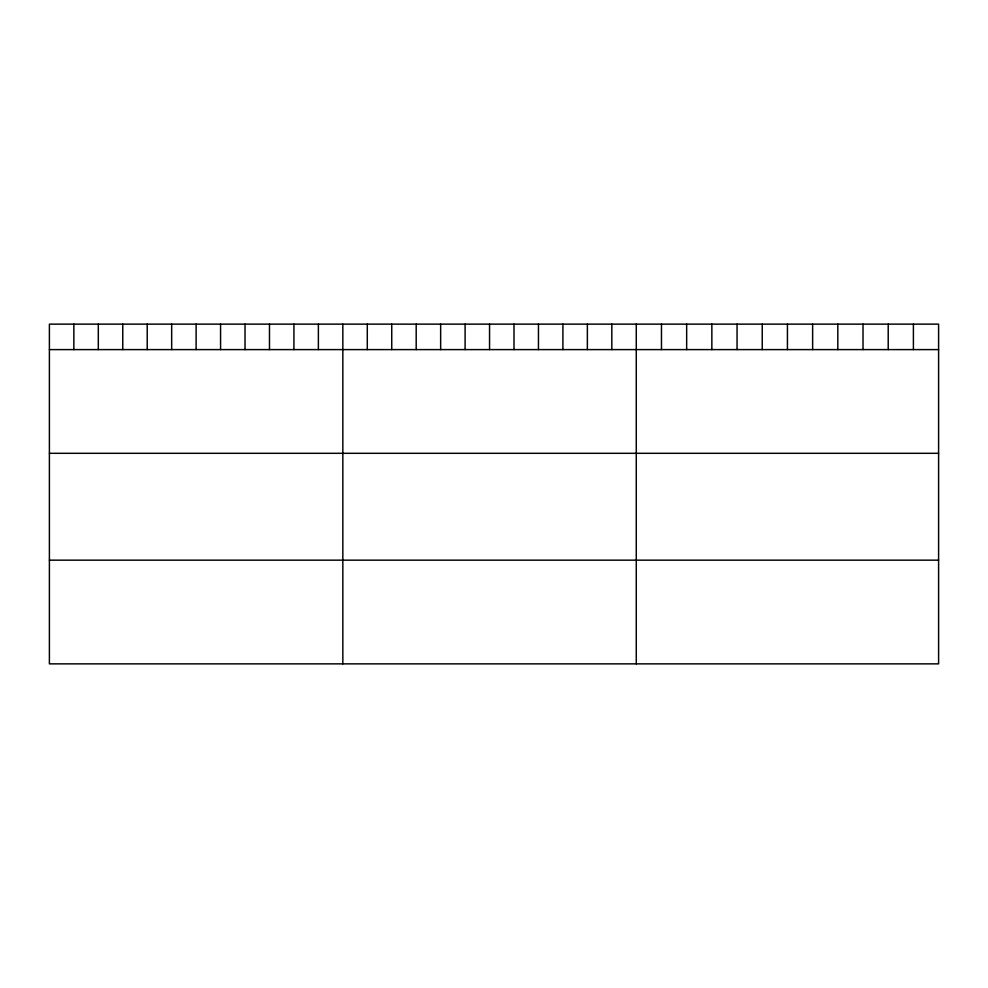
<?xml version="1.0" encoding="UTF-8"?>
<svg xmlns="http://www.w3.org/2000/svg" width="988" height="988" viewBox="0 0 988 988"><rect width="100%" height="100%" fill="white"/><g stroke="black" fill="none" stroke-linecap="round" stroke-linejoin="round"><path stroke-width="1.48" d="M938.6 349.604L938.6 663.862L49.4 663.862L49.4 324.138L938.6 324.138L938.6 349.604L49.4 349.604M49.4 453.307L938.6 453.307M49.4 560.159L938.6 560.159M913.406 324.138L913.406 349.604M888.212 324.138L888.212 349.604M863.018 324.138L863.018 349.604M837.824 324.138L837.824 349.604M812.63 324.138L812.63 349.604M787.436 324.138L787.436 349.604M762.242 324.138L762.242 349.604M737.048 324.138L737.048 349.604M711.854 324.138L711.854 349.604M686.66 324.138L686.66 349.604M661.466 324.138L661.466 349.604M636.272 324.138L636.272 663.862M611.819 324.138L611.819 349.604M587.366 324.138L587.366 349.604M562.913 324.138L562.913 349.604M538.46 324.138L538.46 349.604M514.007 324.138L514.007 349.604M489.554 324.138L489.554 349.604M465.101 324.138L465.101 349.604M440.648 324.138L440.648 349.604M416.195 324.138L416.195 349.604M391.742 324.138L391.742 349.604M367.289 324.138L367.289 349.604M342.836 324.138L342.836 663.862M318.383 324.138L318.383 349.604M293.93 324.138L293.93 349.604M269.477 324.138L269.477 349.604M245.024 324.138L245.024 349.604M220.571 324.138L220.571 349.604M196.118 324.138L196.118 349.604M171.665 324.138L171.665 349.604M147.212 324.138L147.212 349.604M122.759 324.138L122.759 349.604M98.306 324.138L98.306 349.604M73.853 324.138L73.853 349.604"/></g></svg>
